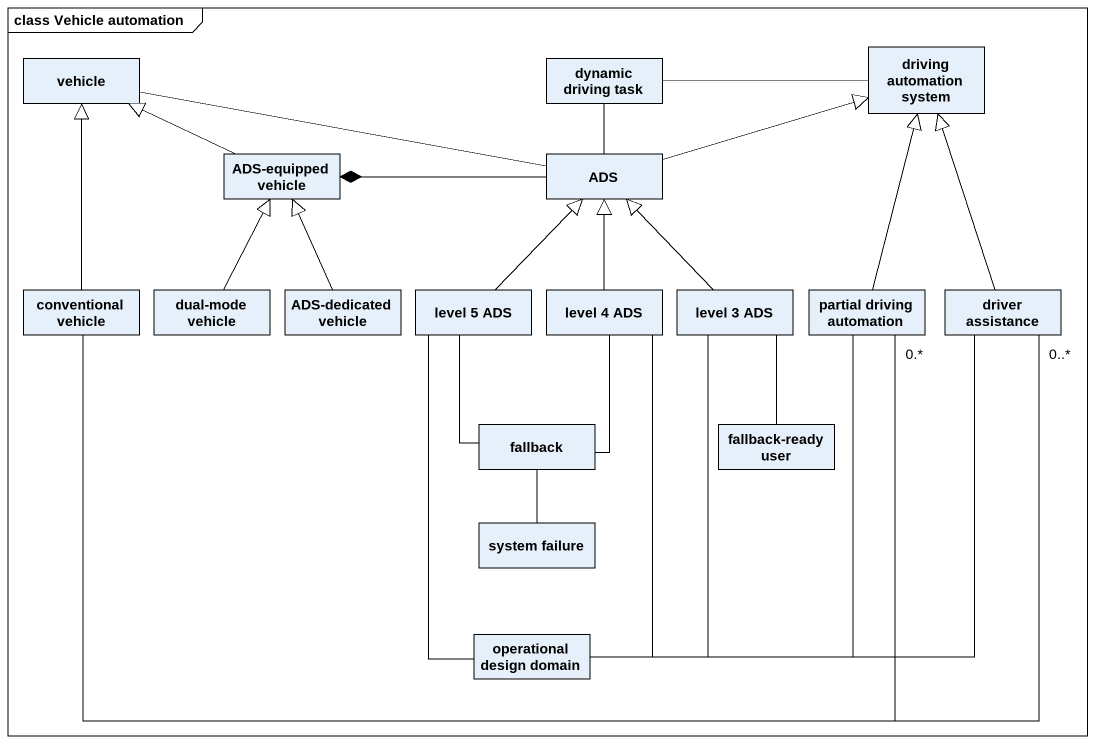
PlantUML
@startuml
mainframe class Vehicle automation
hide circle
hide empty members
class vehicle
class "dynamic driving task" as dynamic_driving_task
class "driving automation system" as driving_automation_system
class "ADS-equipped vehicle" as ADS_equipped_vehicle
class ADS
class "conventional vehicle" as conventional_vehicle
class "dual-mode vehicle" as dual_mode_vehicle
class "ADS-dedicated vehicle" as ADS_dedicated_vehicle
class "level 5 ADS" as level_5_ADS
class "level 4 ADS" as level_4_ADS
class "level 3 ADS" as level_3_ADS
class "partial driving automation" as partial_driving_automation
class "driver assistance" as driver_assistance
class fallback
class "fallback-ready user" as fallback_ready_user
class "system failure" as system_failure
class "operational design domain" as operational_design_domain
vehicle -right- ADS
driving_automation_system -left- dynamic_driving_task
ADS_equipped_vehicle -left-|> vehicle
ADS_equipped_vehicle *-right- ADS
ADS -up- dynamic_driving_task
ADS -right-|> driving_automation_system
conventional_vehicle -up-|> vehicle
conventional_vehicle -right- "0.*" partial_driving_automation
conventional_vehicle -right- "0..*" driver_assistance
dual_mode_vehicle -up-|> ADS_equipped_vehicle
ADS_dedicated_vehicle -up-|> ADS_equipped_vehicle
level_5_ADS -up-|> ADS
level_5_ADS -- fallback
level_5_ADS -- operational_design_domain
level_4_ADS -up-|> ADS
level_4_ADS -- fallback
level_4_ADS -- operational_design_domain
level_3_ADS -up-|> ADS
level_3_ADS -- fallback_ready_user
level_3_ADS -- operational_design_domain
partial_driving_automation -up-|> driving_automation_system
partial_driving_automation -- operational_design_domain
driver_assistance -up-|> driving_automation_system
driver_assistance -- operational_design_domain
system_failure -up- fallback
@enduml
